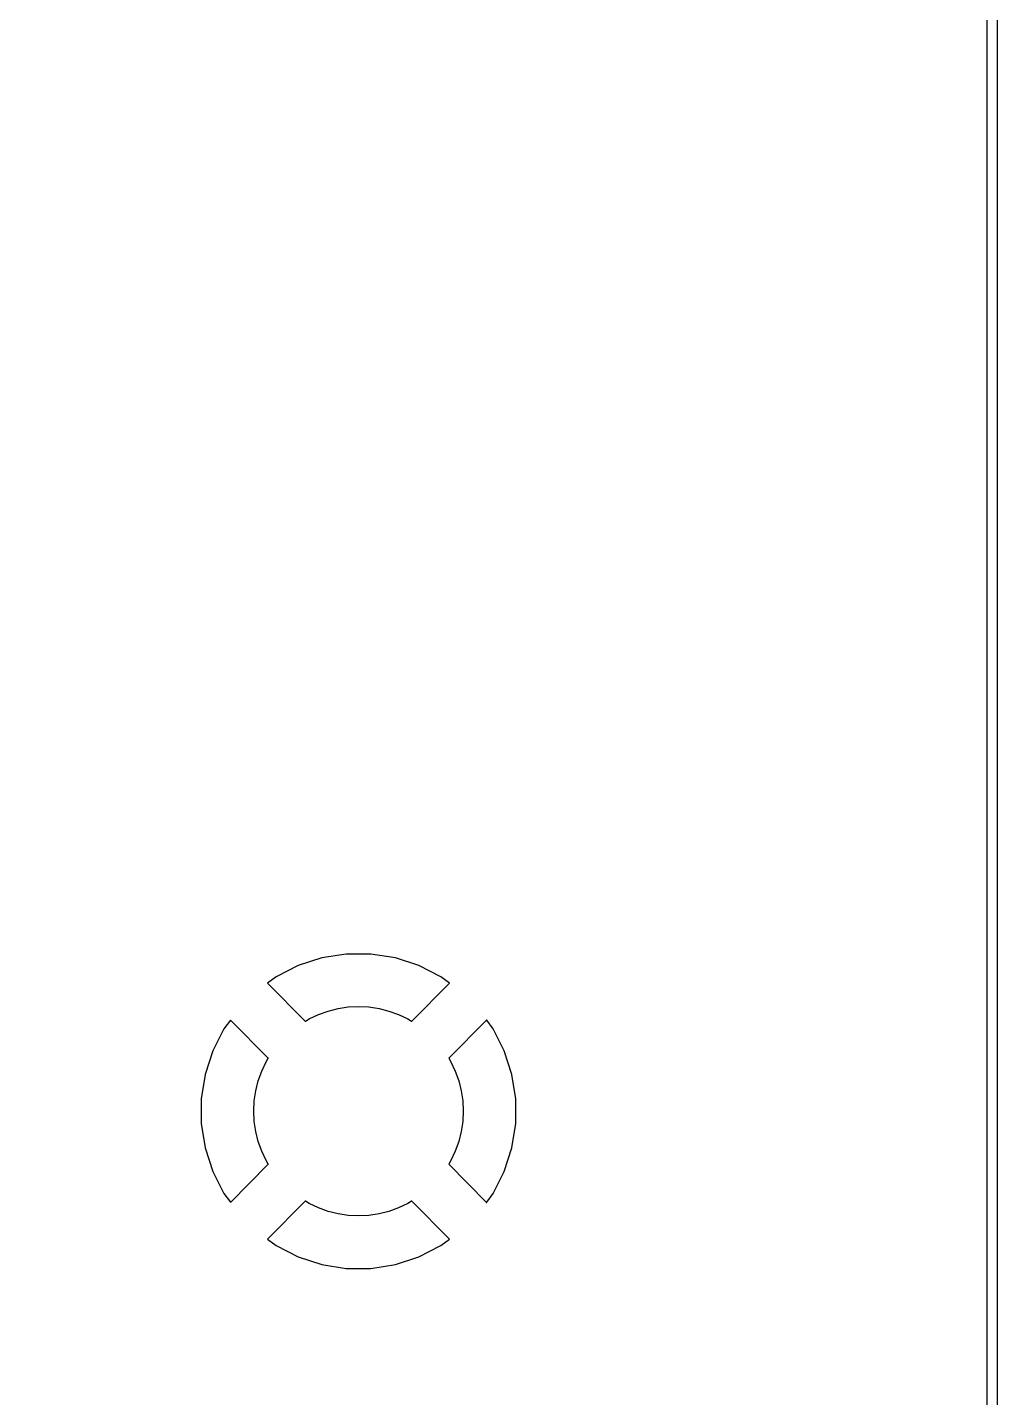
# Model space of a CAD drawing. Header units: metres. Extents: x 85.4 to 154.6, y -104.6 to -40.4.
# Drawn here: x 145.34 to 154.6, y -81.03 to -67.96 of the extents above; entities that cross this region are included whole.
import ezdxf

# ---------------------------------------------------------------- set-up
doc = ezdxf.new("R2010")
doc.units = ezdxf.units.M

msp = doc.modelspace()

# ---------------------------------------------------------------- linework, layer by layer
for points in [[(154.6, -104.599), (154.6, -40.401)], [(85.501, -40.625), (85.501, -104.375), (85.512, -104.427), (85.558, -104.479), (85.625, -104.499), (154.375, -104.499), (154.427, -104.488), (154.479, -104.442), (154.499, -104.375), (154.499, -40.625), (154.488, -40.573), (154.442, -40.521), (154.375, -40.501), (85.625, -40.501), (85.573, -40.512), (85.521, -40.558), (85.501, -40.625)], [(148.213, -77.344), (148.308, -77.32), (148.405, -77.305), (148.503, -77.301), (148.601, -77.305), (148.698, -77.32), (148.793, -77.344), (148.885, -77.377), (148.974, -77.419), (149.009, -77.44), (149.009, -77.44), (149.009, -77.44), (149.009, -77.44), (149.009, -77.44), (149.009, -77.44), (149.009, -77.44), (149.009, -77.44), (149.009, -77.44), (149.009, -77.44), (149.009, -77.44), (149.009, -77.44), (149.009, -77.44), (149.009, -77.44), (149.01, -77.44), (149.01, -77.44), (149.01, -77.44), (149.01, -77.44), (149.01, -77.44), (149.01, -77.44), (149.01, -77.44), (149.01, -77.44), (149.01, -77.44), (149.01, -77.44), (149.01, -77.44), (149.01, -77.44), (149.01, -77.44), (149.01, -77.44), (149.01, -77.44), (149.01, -77.44), (149.01, -77.44), (149.01, -77.44), (149.01, -77.44), (149.01, -77.44), (149.01, -77.44), (149.01, -77.44), (149.01, -77.44), (149.01, -77.44), (149.01, -77.44), (149.01, -77.44), (149.01, -77.44), (149.01, -77.44), (149.01, -77.44), (149.01, -77.44), (149.01, -77.44), (149.01, -77.44), (149.01, -77.44), (149.01, -77.44), (149.01, -77.44), (149.01, -77.44), (149.01, -77.44), (149.01, -77.44), (149.01, -77.44), (149.01, -77.44), (149.01, -77.44), (149.01, -77.44), (149.01, -77.44), (149.01, -77.44), (149.01, -77.44), (149.01, -77.44), (149.01, -77.44), (149.01, -77.44), (149.01, -77.44), (149.01, -77.44), (149.01, -77.44), (149.01, -77.44), (149.01, -77.44), (149.01, -77.44), (149.01, -77.44), (149.01, -77.44), (149.01, -77.44), (149.01, -77.44), (149.01, -77.44), (149.01, -77.44), (149.01, -77.44), (149.01, -77.44), (149.01, -77.44), (149.01, -77.44), (149.01, -77.44), (149.01, -77.44), (149.01, -77.44), (149.01, -77.44), (149.01, -77.44), (149.01, -77.44), (149.01, -77.44), (149.01, -77.44), (149.372, -77.078), (149.372, -77.078), (149.372, -77.078), (149.372, -77.078), (149.372, -77.078), (149.372, -77.078), (149.372, -77.078), (149.372, -77.078), (149.372, -77.078), (149.372, -77.078), (149.372, -77.078), (149.372, -77.078), (149.372, -77.078), (149.372, -77.078), (149.372, -77.078), (149.372, -77.078), (149.372, -77.078), (149.372, -77.078), (149.372, -77.078), (149.372, -77.078), (149.372, -77.078), (149.372, -77.078), (149.372, -77.078), (149.372, -77.078), (149.372, -77.078), (149.372, -77.078), (149.372, -77.078), (149.372, -77.078), (149.372, -77.078), (149.372, -77.078), (149.372, -77.077), (149.372, -77.077), (149.372, -77.077), (149.372, -77.077), (149.372, -77.077), (149.372, -77.077), (149.372, -77.077), (149.372, -77.077), (149.372, -77.077), (149.372, -77.077), (149.372, -77.077), (149.372, -77.077), (149.372, -77.077), (149.372, -77.077), (149.372, -77.077), (149.372, -77.077), (149.372, -77.077), (149.372, -77.077), (149.372, -77.077), (149.372, -77.077), (149.372, -77.077), (149.372, -77.077), (149.372, -77.077), (149.372, -77.077), (149.372, -77.077), (149.372, -77.077), (149.372, -77.077), (149.372, -77.077), (149.372, -77.077), (149.372, -77.077), (149.372, -77.077), (149.372, -77.077), (149.372, -77.077), (149.372, -77.077), (149.372, -77.077), (149.372, -77.077), (149.372, -77.077), (149.372, -77.077), (149.372, -77.077), (149.372, -77.077), (149.372, -77.077), (149.372, -77.077), (149.372, -77.077), (149.372, -77.077), (149.372, -77.077), (149.372, -77.077), (149.372, -77.077), (149.372, -77.077), (149.372, -77.077), (149.372, -77.077), (149.372, -77.077), (149.372, -77.077), (149.372, -77.077), (149.372, -77.077), (149.372, -77.077), (149.372, -77.077), (149.372, -77.077), (149.372, -77.077), (149.372, -77.077), (149.372, -77.077), (149.372, -77.077), (149.372, -77.077), (149.372, -77.077), (149.372, -77.077), (149.372, -77.077), (149.372, -77.077), (149.372, -77.077), (149.372, -77.077), (149.372, -77.077), (149.372, -77.077), (149.372, -77.077), (149.372, -77.077), (149.372, -77.077), (149.372, -77.077), (149.372, -77.077), (149.372, -77.077), (149.372, -77.077), (149.372, -77.077), (149.372, -77.077), (149.372, -77.077), (149.372, -77.077), (149.372, -77.077), (149.289, -77.017), (149.289, -77.017), (149.289, -77.017), (149.289, -77.017), (149.289, -77.017), (149.289, -77.017), (149.289, -77.017), (149.289, -77.017), (149.289, -77.017), (149.289, -77.017), (149.289, -77.017), (149.289, -77.017), (149.289, -77.017), (149.289, -77.017), (149.079, -76.909), (149.079, -76.909), (149.079, -76.909), (149.079, -76.909), (149.079, -76.909), (149.079, -76.909), (149.079, -76.909), (149.079, -76.909), (149.079, -76.909), (149.079, -76.909), (149.079, -76.909), (149.079, -76.909), (149.079, -76.909), (149.079, -76.909), (148.854, -76.836), (148.854, -76.836), (148.854, -76.836), (148.854, -76.836), (148.854, -76.836), (148.854, -76.836), (148.854, -76.836), (148.854, -76.836), (148.854, -76.836), (148.854, -76.836), (148.854, -76.836), (148.854, -76.836), (148.621, -76.8), (148.621, -76.8), (148.621, -76.8), (148.621, -76.8), (148.621, -76.8), (148.621, -76.8), (148.621, -76.8), (148.621, -76.8), (148.621, -76.8), (148.621, -76.8), (148.621, -76.8), (148.621, -76.8), (148.621, -76.8), (148.621, -76.8), (148.385, -76.8), (148.385, -76.8), (148.385, -76.8), (148.385, -76.8), (148.385, -76.8), (148.385, -76.8), (148.385, -76.8), (148.385, -76.8), (148.385, -76.8), (148.385, -76.8), (148.385, -76.8), (148.385, -76.8), (148.385, -76.8), (148.385, -76.8), (148.151, -76.836), (148.151, -76.836), (148.151, -76.836), (148.151, -76.836), (148.151, -76.836), (148.151, -76.836), (148.151, -76.836), (148.151, -76.836), (148.151, -76.836), (148.151, -76.836), (148.151, -76.836), (148.151, -76.836), (148.151, -76.836), (148.151, -76.836), (147.927, -76.909), (147.927, -76.909), (147.927, -76.909), (147.927, -76.909), (147.927, -76.909), (147.927, -76.909), (147.927, -76.909), (147.927, -76.909), (147.927, -76.909), (147.927, -76.909), (147.927, -76.909), (147.927, -76.909), (147.927, -76.909), (147.927, -76.909), (147.716, -77.017), (147.716, -77.017), (147.716, -77.017), (147.716, -77.017), (147.716, -77.017), (147.716, -77.017), (147.716, -77.017), (147.716, -77.017), (147.716, -77.017), (147.716, -77.017), (147.716, -77.017), (147.716, -77.017), (147.716, -77.017), (147.716, -77.017), (147.633, -77.077), (147.633, -77.077), (147.633, -77.077), (147.633, -77.077), (147.633, -77.077), (147.633, -77.077), (147.633, -77.077), (147.633, -77.077), (147.633, -77.077), (147.633, -77.077), (147.633, -77.077), (147.633, -77.077), (147.633, -77.077), (147.633, -77.077), (147.633, -77.077), (147.633, -77.077), (147.633, -77.077), (147.633, -77.077), (147.633, -77.077), (147.633, -77.077), (147.633, -77.077), (147.633, -77.077), (147.633, -77.077), (147.633, -77.077), (147.633, -77.077), (147.633, -77.077), (147.633, -77.077), (147.633, -77.077), (147.633, -77.077), (147.633, -77.077), (147.633, -77.077), (147.633, -77.077), (147.633, -77.077), (147.633, -77.077), (147.633, -77.077), (147.633, -77.077), (147.633, -77.077), (147.633, -77.077), (147.633, -77.077), (147.633, -77.077), (147.633, -77.077), (147.633, -77.077), (147.633, -77.077), (147.633, -77.077), (147.633, -77.077), (147.633, -77.077), (147.633, -77.077), (147.633, -77.077), (147.633, -77.077), (147.633, -77.077), (147.633, -77.077), (147.633, -77.077), (147.633, -77.077), (147.633, -77.077), (147.633, -77.077), (147.633, -77.077), (147.633, -77.077), (147.633, -77.077), (147.633, -77.077), (147.633, -77.077), (147.633, -77.077), (147.633, -77.077), (147.633, -77.077), (147.633, -77.077), (147.633, -77.077), (147.633, -77.077), (147.633, -77.077), (147.633, -77.077), (147.633, -77.077), (147.633, -77.077), (147.633, -77.077), (147.633, -77.077), (147.633, -77.077), (147.633, -77.077), (147.633, -77.077), (147.633, -77.077), (147.633, -77.077), (147.633, -77.077), (147.633, -77.077), (147.633, -77.077), (147.633, -77.078), (147.633, -77.078), (147.633, -77.078), (147.633, -77.078), (147.633, -77.078), (147.633, -77.078), (147.633, -77.078), (147.633, -77.078), (147.633, -77.078), (147.633, -77.078), (147.633, -77.078), (147.633, -77.078), (147.633, -77.078), (147.633, -77.078), (147.633, -77.078), (147.633, -77.078), (147.633, -77.078), (147.633, -77.078), (147.633, -77.078), (147.633, -77.078), (147.633, -77.078), (147.633, -77.078), (147.633, -77.078), (147.633, -77.078), (147.633, -77.078), (147.633, -77.078), (147.633, -77.078), (147.633, -77.078), (147.633, -77.078), (147.633, -77.078), (147.995, -77.44), (147.995, -77.44), (147.995, -77.44), (147.995, -77.44), (147.995, -77.44), (147.995, -77.44), (147.995, -77.44), (147.995, -77.44), (147.995, -77.44), (147.995, -77.44), (147.995, -77.44), (147.995, -77.44), (147.995, -77.44), (147.995, -77.44), (147.995, -77.44), (147.995, -77.44), (147.995, -77.44), (147.995, -77.44), (147.995, -77.44), (147.995, -77.44), (147.995, -77.44), (147.995, -77.44), (147.995, -77.44), (147.995, -77.44), (147.995, -77.44), (147.995, -77.44), (147.995, -77.44), (147.995, -77.44), (147.995, -77.44), (147.995, -77.44), (147.995, -77.44), (147.995, -77.44), (147.995, -77.44), (147.995, -77.44), (147.995, -77.44), (147.995, -77.44), (147.995, -77.44), (147.995, -77.44), (147.996, -77.44), (147.996, -77.44), (147.996, -77.44), (147.996, -77.44), (147.996, -77.44), (147.996, -77.44), (147.996, -77.44), (147.996, -77.44), (147.996, -77.44), (147.996, -77.44), (147.996, -77.44), (147.996, -77.44), (147.996, -77.44), (147.996, -77.44), (147.996, -77.44), (147.996, -77.44), (147.996, -77.44), (147.996, -77.44), (147.996, -77.44), (147.996, -77.44), (147.996, -77.44), (147.996, -77.44), (147.996, -77.44), (147.996, -77.44), (147.996, -77.44), (147.996, -77.44), (147.996, -77.44), (147.996, -77.44), (147.996, -77.44), (147.996, -77.44), (147.996, -77.44), (147.996, -77.44), (147.996, -77.44), (147.996, -77.44), (147.996, -77.44), (147.996, -77.44), (147.996, -77.44), (147.996, -77.44), (147.996, -77.44), (147.996, -77.44), (147.996, -77.44), (147.996, -77.44), (147.996, -77.44), (147.996, -77.44), (147.996, -77.44), (147.996, -77.44), (147.996, -77.44), (147.996, -77.44), (148.031, -77.419), (148.12, -77.377), (148.213, -77.344)], [(147.002, -78.182), (147.002, -78.182), (147.002, -78.182), (147.002, -78.182), (147.002, -78.182), (147.002, -78.182), (147.002, -78.182), (147.002, -78.182), (147.002, -78.182), (147.002, -78.182), (147.002, -78.182), (147.002, -78.182), (147.002, -78.182), (147.002, -78.418), (147.002, -78.418), (147.002, -78.418), (147.002, -78.418), (147.002, -78.418), (147.002, -78.418), (147.002, -78.418), (147.002, -78.418), (147.002, -78.418), (147.002, -78.418), (147.002, -78.418), (147.002, -78.418), (147.002, -78.418), (147.002, -78.418), (147.039, -78.651), (147.039, -78.651), (147.039, -78.651), (147.039, -78.651), (147.039, -78.651), (147.039, -78.651), (147.039, -78.651), (147.039, -78.651), (147.039, -78.651), (147.039, -78.651), (147.039, -78.651), (147.039, -78.651), (147.039, -78.651), (147.039, -78.651), (147.112, -78.876), (147.112, -78.876), (147.112, -78.876), (147.112, -78.876), (147.112, -78.876), (147.112, -78.876), (147.112, -78.876), (147.112, -78.876), (147.112, -78.876), (147.112, -78.876), (147.112, -78.876), (147.112, -78.876), (147.112, -78.876), (147.112, -78.876), (147.219, -79.086), (147.219, -79.086), (147.219, -79.086), (147.219, -79.086), (147.219, -79.086), (147.219, -79.086), (147.219, -79.086), (147.219, -79.086), (147.219, -79.086), (147.219, -79.086), (147.219, -79.086), (147.219, -79.086), (147.219, -79.086), (147.219, -79.086), (147.28, -79.169), (147.28, -79.169), (147.28, -79.169), (147.28, -79.169), (147.28, -79.169), (147.28, -79.169), (147.28, -79.169), (147.28, -79.169), (147.28, -79.169), (147.28, -79.17), (147.28, -79.17), (147.28, -79.17), (147.28, -79.17), (147.28, -79.17), (147.28, -79.17), (147.28, -79.17), (147.28, -79.17), (147.28, -79.17), (147.28, -79.17), (147.28, -79.17), (147.28, -79.17), (147.28, -79.17), (147.28, -79.17), (147.28, -79.17), (147.28, -79.17), (147.28, -79.17), (147.28, -79.17), (147.28, -79.17), (147.28, -79.17), (147.28, -79.17), (147.28, -79.17), (147.28, -79.17), (147.28, -79.17), (147.28, -79.17), (147.28, -79.17), (147.28, -79.17), (147.28, -79.17), (147.28, -79.17), (147.28, -79.17), (147.28, -79.17), (147.28, -79.17), (147.28, -79.17), (147.28, -79.17), (147.28, -79.17), (147.28, -79.17), (147.28, -79.17), (147.28, -79.17), (147.28, -79.17), (147.28, -79.17), (147.28, -79.17), (147.28, -79.17), (147.28, -79.17), (147.28, -79.17), (147.28, -79.17), (147.28, -79.17), (147.28, -79.17), (147.28, -79.17), (147.28, -79.17), (147.28, -79.17), (147.28, -79.17), (147.28, -79.17), (147.28, -79.17), (147.28, -79.17), (147.28, -79.17), (147.28, -79.17), (147.28, -79.17), (147.28, -79.17), (147.28, -79.17), (147.28, -79.17), (147.28, -79.17), (147.28, -79.17), (147.28, -79.17), (147.28, -79.17), (147.28, -79.17), (147.28, -79.17), (147.28, -79.17), (147.28, -79.17), (147.28, -79.17), (147.28, -79.17), (147.28, -79.17), (147.28, -79.17), (147.28, -79.17), (147.28, -79.17), (147.28, -79.17), (147.28, -79.17), (147.28, -79.17), (147.28, -79.17), (147.28, -79.17), (147.28, -79.17), (147.28, -79.17), (147.28, -79.17), (147.28, -79.17), (147.28, -79.17), (147.28, -79.17), (147.28, -79.17), (147.28, -79.17), (147.28, -79.17), (147.28, -79.17), (147.28, -79.17), (147.28, -79.17), (147.28, -79.17), (147.28, -79.17), (147.28, -79.17), (147.28, -79.17), (147.28, -79.17), (147.28, -79.17), (147.28, -79.17), (147.28, -79.17), (147.28, -79.17), (147.28, -79.17), (147.28, -79.17), (147.28, -79.17), (147.642, -78.807), (147.642, -78.807), (147.642, -78.807), (147.642, -78.807), (147.642, -78.807), (147.642, -78.807), (147.642, -78.807), (147.642, -78.807), (147.642, -78.807), (147.642, -78.807), (147.642, -78.807), (147.642, -78.807), (147.642, -78.807), (147.642, -78.807), (147.642, -78.807), (147.642, -78.807), (147.642, -78.807), (147.642, -78.807), (147.642, -78.807), (147.642, -78.807), (147.642, -78.807), (147.642, -78.807), (147.642, -78.807), (147.642, -78.807), (147.643, -78.807), (147.643, -78.807), (147.643, -78.807), (147.643, -78.807), (147.643, -78.807), (147.643, -78.807), (147.643, -78.807), (147.643, -78.807), (147.643, -78.807), (147.643, -78.807), (147.643, -78.807), (147.643, -78.807), (147.643, -78.807), (147.643, -78.807), (147.643, -78.807), (147.643, -78.807), (147.643, -78.807), (147.643, -78.807), (147.643, -78.807), (147.643, -78.807), (147.643, -78.807), (147.643, -78.807), (147.643, -78.807), (147.643, -78.807), (147.643, -78.807), (147.643, -78.807), (147.643, -78.807), (147.643, -78.807), (147.643, -78.807), (147.643, -78.807), (147.643, -78.807), (147.643, -78.807), (147.643, -78.807), (147.643, -78.807), (147.643, -78.807), (147.643, -78.807), (147.643, -78.807), (147.643, -78.807), (147.643, -78.807), (147.643, -78.807), (147.643, -78.807), (147.643, -78.807), (147.643, -78.807), (147.643, -78.807), (147.643, -78.807), (147.643, -78.807), (147.643, -78.807), (147.643, -78.807), (147.643, -78.807), (147.643, -78.807), (147.643, -78.807), (147.643, -78.807), (147.643, -78.807), (147.642, -78.807), (147.642, -78.807), (147.642, -78.807), (147.642, -78.807), (147.642, -78.807), (147.642, -78.807), (147.642, -78.807), (147.642, -78.807), (147.642, -78.807), (147.621, -78.771), (147.579, -78.682), (147.546, -78.59), (147.522, -78.495), (147.508, -78.398), (147.503, -78.3), (147.508, -78.202), (147.522, -78.105), (147.546, -78.01), (147.579, -77.918), (147.621, -77.829), (147.642, -77.793), (147.642, -77.793), (147.642, -77.793), (147.642, -77.793), (147.642, -77.793), (147.642, -77.793), (147.642, -77.793), (147.642, -77.793), (147.642, -77.793), (147.643, -77.793), (147.643, -77.793), (147.643, -77.793), (147.643, -77.793), (147.643, -77.793), (147.643, -77.793), (147.643, -77.793), (147.643, -77.793), (147.643, -77.793), (147.643, -77.793), (147.643, -77.793), (147.643, -77.793), (147.643, -77.793), (147.643, -77.793), (147.643, -77.793), (147.643, -77.793), (147.643, -77.793), (147.643, -77.793), (147.643, -77.793), (147.643, -77.793), (147.643, -77.793), (147.643, -77.793), (147.643, -77.793), (147.643, -77.793), (147.643, -77.793), (147.643, -77.793), (147.643, -77.793), (147.643, -77.793), (147.643, -77.793), (147.643, -77.793), (147.643, -77.793), (147.643, -77.793), (147.643, -77.793), (147.643, -77.793), (147.643, -77.793), (147.643, -77.793), (147.643, -77.793), (147.643, -77.793), (147.643, -77.793), (147.643, -77.793), (147.643, -77.793), (147.643, -77.793), (147.643, -77.793), (147.643, -77.793), (147.643, -77.793), (147.643, -77.793), (147.643, -77.793), (147.643, -77.793), (147.643, -77.793), (147.643, -77.793), (147.643, -77.793), (147.643, -77.793), (147.643, -77.793), (147.642, -77.793), (147.642, -77.793), (147.642, -77.793), (147.642, -77.793), (147.642, -77.793), (147.642, -77.793), (147.642, -77.793), (147.642, -77.793), (147.642, -77.793), (147.642, -77.793), (147.642, -77.793), (147.642, -77.793), (147.642, -77.793), (147.642, -77.793), (147.642, -77.793), (147.642, -77.793), (147.642, -77.793), (147.642, -77.793), (147.642, -77.793), (147.642, -77.793), (147.642, -77.793), (147.642, -77.793), (147.642, -77.793), (147.642, -77.793), (147.28, -77.431), (147.28, -77.431), (147.28, -77.431), (147.28, -77.431), (147.28, -77.431), (147.28, -77.431), (147.28, -77.431), (147.28, -77.431), (147.28, -77.431), (147.28, -77.43), (147.28, -77.43), (147.28, -77.43), (147.28, -77.43), (147.28, -77.43), (147.28, -77.43), (147.28, -77.43), (147.28, -77.43), (147.28, -77.43), (147.28, -77.43), (147.28, -77.43), (147.28, -77.43), (147.28, -77.43), (147.28, -77.43), (147.28, -77.43), (147.28, -77.43), (147.28, -77.43), (147.28, -77.43), (147.28, -77.43), (147.28, -77.43), (147.28, -77.43), (147.28, -77.43), (147.28, -77.43), (147.28, -77.43), (147.28, -77.43), (147.28, -77.43), (147.28, -77.43), (147.28, -77.43), (147.28, -77.43), (147.28, -77.43), (147.28, -77.43), (147.28, -77.43), (147.28, -77.43), (147.28, -77.43), (147.28, -77.43), (147.28, -77.43), (147.28, -77.43), (147.28, -77.43), (147.28, -77.43), (147.28, -77.43), (147.28, -77.43), (147.28, -77.43), (147.28, -77.43), (147.28, -77.43), (147.28, -77.43), (147.28, -77.43), (147.28, -77.43), (147.28, -77.43), (147.28, -77.43), (147.28, -77.43), (147.28, -77.43), (147.28, -77.43), (147.28, -77.43), (147.28, -77.43), (147.28, -77.43), (147.28, -77.43), (147.28, -77.43), (147.28, -77.43), (147.28, -77.43), (147.28, -77.43), (147.28, -77.43), (147.28, -77.43), (147.28, -77.43), (147.28, -77.43), (147.28, -77.43), (147.28, -77.43), (147.28, -77.43), (147.28, -77.43), (147.28, -77.43), (147.28, -77.43), (147.28, -77.43), (147.28, -77.43), (147.28, -77.43), (147.28, -77.43), (147.28, -77.43), (147.28, -77.43), (147.28, -77.43), (147.28, -77.43), (147.28, -77.43), (147.28, -77.43), (147.28, -77.43), (147.28, -77.43), (147.28, -77.43), (147.28, -77.431), (147.28, -77.431), (147.28, -77.431), (147.28, -77.431), (147.28, -77.431), (147.28, -77.431), (147.28, -77.431), (147.28, -77.431), (147.28, -77.431), (147.28, -77.431), (147.28, -77.431), (147.28, -77.431), (147.28, -77.431), (147.28, -77.431), (147.28, -77.431), (147.28, -77.431), (147.28, -77.431), (147.28, -77.431), (147.219, -77.514), (147.219, -77.514), (147.219, -77.514), (147.219, -77.514), (147.219, -77.514), (147.219, -77.514), (147.219, -77.514), (147.219, -77.514), (147.219, -77.514), (147.219, -77.514), (147.219, -77.514), (147.219, -77.514), (147.219, -77.514), (147.219, -77.514), (147.112, -77.724), (147.112, -77.724), (147.112, -77.724), (147.112, -77.724), (147.112, -77.724), (147.112, -77.724), (147.112, -77.724), (147.112, -77.724), (147.112, -77.724), (147.112, -77.724), (147.112, -77.724), (147.112, -77.724), (147.112, -77.724), (147.112, -77.724), (147.039, -77.949), (147.039, -77.949), (147.039, -77.949), (147.039, -77.949), (147.039, -77.949), (147.039, -77.949), (147.039, -77.949), (147.039, -77.949), (147.039, -77.949), (147.039, -77.949), (147.039, -77.949), (147.039, -77.949), (147.039, -77.949), (147.039, -77.949), (147.002, -78.182), (147.002, -78.182)], [(149.363, -78.807), (149.363, -78.807), (149.363, -78.807), (149.363, -78.807), (149.363, -78.807), (149.363, -78.807), (149.363, -78.807), (149.363, -78.807), (149.363, -78.807), (149.363, -78.807), (149.363, -78.807), (149.363, -78.807), (149.363, -78.807), (149.363, -78.807), (149.363, -78.807), (149.363, -78.807), (149.363, -78.807), (149.363, -78.807), (149.363, -78.807), (149.363, -78.807), (149.363, -78.807), (149.363, -78.807), (149.363, -78.807), (149.363, -78.807), (149.363, -78.807), (149.363, -78.807), (149.363, -78.807), (149.363, -78.807), (149.363, -78.807), (149.363, -78.807), (149.363, -78.807), (149.363, -78.807), (149.363, -78.807), (149.363, -78.807), (149.363, -78.807), (149.363, -78.807), (149.363, -78.807), (149.363, -78.807), (149.363, -78.807), (149.363, -78.807), (149.363, -78.807), (149.363, -78.807), (149.363, -78.807), (149.363, -78.807), (149.363, -78.807), (149.363, -78.807), (149.363, -78.807), (149.363, -78.807), (149.363, -78.807), (149.363, -78.807), (149.363, -78.807), (149.363, -78.807), (149.363, -78.807), (149.363, -78.807), (149.363, -78.807), (149.363, -78.807), (149.363, -78.807), (149.363, -78.807), (149.363, -78.807), (149.363, -78.807), (149.363, -78.807), (149.363, -78.807), (149.363, -78.807), (149.363, -78.807), (149.363, -78.807), (149.363, -78.807), (149.363, -78.807), (149.363, -78.807), (149.363, -78.807), (149.363, -78.807), (149.363, -78.807), (149.363, -78.807), (149.363, -78.807), (149.363, -78.807), (149.363, -78.807), (149.363, -78.807), (149.363, -78.807), (149.363, -78.807), (149.363, -78.807), (149.363, -78.807), (149.363, -78.807), (149.363, -78.807), (149.363, -78.807), (149.363, -78.807), (149.363, -78.807), (149.725, -79.17), (149.725, -79.17), (149.725, -79.17), (149.725, -79.17), (149.725, -79.17), (149.725, -79.17), (149.725, -79.17), (149.725, -79.17), (149.725, -79.17), (149.725, -79.17), (149.725, -79.17), (149.725, -79.17), (149.725, -79.17), (149.725, -79.17), (149.725, -79.17), (149.725, -79.17), (149.725, -79.17), (149.725, -79.17), (149.725, -79.17), (149.725, -79.17), (149.725, -79.17), (149.725, -79.17), (149.725, -79.17), (149.725, -79.17), (149.725, -79.17), (149.725, -79.17), (149.725, -79.17), (149.725, -79.17), (149.725, -79.17), (149.725, -79.17), (149.725, -79.17), (149.725, -79.17), (149.725, -79.17), (149.725, -79.17), (149.725, -79.17), (149.725, -79.17), (149.725, -79.17), (149.725, -79.17), (149.725, -79.17), (149.725, -79.17), (149.725, -79.17), (149.725, -79.17), (149.725, -79.17), (149.725, -79.17), (149.725, -79.17), (149.725, -79.17), (149.725, -79.17), (149.725, -79.17), (149.725, -79.17), (149.725, -79.17), (149.725, -79.17), (149.725, -79.17), (149.725, -79.17), (149.725, -79.17), (149.725, -79.17), (149.725, -79.17), (149.725, -79.17), (149.725, -79.17), (149.725, -79.17), (149.725, -79.17), (149.725, -79.17), (149.725, -79.17), (149.725, -79.17), (149.725, -79.17), (149.725, -79.17), (149.725, -79.17), (149.725, -79.17), (149.725, -79.17), (149.725, -79.17), (149.725, -79.17), (149.725, -79.17), (149.725, -79.17), (149.726, -79.17), (149.726, -79.17), (149.726, -79.17), (149.726, -79.17), (149.726, -79.17), (149.726, -79.17), (149.726, -79.17), (149.726, -79.17), (149.726, -79.17), (149.726, -79.17), (149.726, -79.17), (149.726, -79.17), (149.726, -79.17), (149.726, -79.17), (149.726, -79.17), (149.726, -79.17), (149.726, -79.17), (149.726, -79.17), (149.726, -79.17), (149.726, -79.17), (149.726, -79.17), (149.726, -79.17), (149.726, -79.17), (149.726, -79.17), (149.726, -79.17), (149.726, -79.17), (149.726, -79.169), (149.726, -79.169), (149.726, -79.169), (149.726, -79.169), (149.726, -79.169), (149.726, -79.169), (149.726, -79.169), (149.726, -79.169), (149.726, -79.169), (149.726, -79.169), (149.726, -79.169), (149.726, -79.169), (149.726, -79.169), (149.786, -79.086), (149.786, -79.086), (149.786, -79.086), (149.786, -79.086), (149.786, -79.086), (149.786, -79.086), (149.786, -79.086), (149.786, -79.086), (149.786, -79.086), (149.786, -79.086), (149.786, -79.086), (149.786, -79.086), (149.786, -79.086), (149.786, -79.086), (149.786, -79.086), (149.893, -78.876), (149.893, -78.876), (149.893, -78.876), (149.893, -78.876), (149.893, -78.876), (149.893, -78.876), (149.893, -78.876), (149.893, -78.876), (149.893, -78.876), (149.893, -78.876), (149.893, -78.876), (149.893, -78.876), (149.893, -78.876), (149.893, -78.876), (149.966, -78.651), (149.966, -78.651), (149.966, -78.651), (149.966, -78.651), (149.966, -78.651), (149.966, -78.651), (149.966, -78.651), (149.966, -78.651), (149.966, -78.651), (149.966, -78.651), (149.966, -78.651), (149.966, -78.651), (149.966, -78.651), (149.966, -78.651), (150.003, -78.418), (150.003, -78.418), (150.003, -78.418), (150.003, -78.418), (150.003, -78.418), (150.003, -78.418), (150.003, -78.418), (150.003, -78.418), (150.003, -78.418), (150.003, -78.418), (150.003, -78.418), (150.003, -78.418), (150.003, -78.418), (150.003, -78.418), (150.003, -78.182), (150.003, -78.182), (150.003, -78.182), (150.003, -78.182), (150.003, -78.182), (150.003, -78.182), (150.003, -78.182), (150.003, -78.182), (150.003, -78.182), (150.003, -78.182), (150.003, -78.182), (150.003, -78.182), (150.003, -78.182), (150.003, -78.182), (149.966, -77.949), (149.966, -77.949), (149.966, -77.949), (149.966, -77.949), (149.966, -77.949), (149.966, -77.949), (149.966, -77.949), (149.966, -77.949), (149.966, -77.949), (149.966, -77.949), (149.966, -77.949), (149.966, -77.949), (149.966, -77.949), (149.966, -77.949), (149.893, -77.724), (149.893, -77.724), (149.893, -77.724), (149.893, -77.724), (149.893, -77.724), (149.893, -77.724), (149.893, -77.724), (149.893, -77.724), (149.893, -77.724), (149.893, -77.724), (149.893, -77.724), (149.893, -77.724), (149.893, -77.724), (149.893, -77.724), (149.786, -77.514), (149.786, -77.514), (149.786, -77.514), (149.786, -77.514), (149.786, -77.514), (149.786, -77.514), (149.786, -77.514), (149.786, -77.514), (149.786, -77.514), (149.786, -77.514), (149.786, -77.514), (149.786, -77.514), (149.786, -77.514), (149.786, -77.514), (149.726, -77.431), (149.726, -77.431), (149.726, -77.431), (149.726, -77.431), (149.726, -77.431), (149.726, -77.431), (149.726, -77.431), (149.726, -77.431), (149.726, -77.431), (149.726, -77.431), (149.726, -77.431), (149.726, -77.431), (149.726, -77.431), (149.726, -77.431), (149.726, -77.431), (149.726, -77.431), (149.726, -77.431), (149.726, -77.431), (149.726, -77.431), (149.726, -77.43), (149.726, -77.43), (149.726, -77.43), (149.726, -77.43), (149.726, -77.43), (149.726, -77.43), (149.726, -77.43), (149.726, -77.43), (149.726, -77.43), (149.726, -77.43), (149.726, -77.43), (149.726, -77.43), (149.726, -77.43), (149.726, -77.43), (149.726, -77.43), (149.726, -77.43), (149.726, -77.43), (149.725, -77.43), (149.725, -77.43), (149.725, -77.43), (149.725, -77.43), (149.725, -77.43), (149.725, -77.43), (149.725, -77.43), (149.725, -77.43), (149.725, -77.43), (149.725, -77.43), (149.725, -77.43), (149.725, -77.43), (149.725, -77.43), (149.725, -77.43), (149.725, -77.43), (149.725, -77.43), (149.725, -77.43), (149.725, -77.43), (149.725, -77.43), (149.725, -77.43), (149.725, -77.43), (149.725, -77.43), (149.725, -77.43), (149.725, -77.43), (149.725, -77.43), (149.725, -77.43), (149.725, -77.43), (149.725, -77.43), (149.725, -77.43), (149.725, -77.43), (149.725, -77.43), (149.725, -77.43), (149.725, -77.43), (149.725, -77.43), (149.725, -77.43), (149.725, -77.43), (149.725, -77.43), (149.725, -77.43), (149.725, -77.43), (149.725, -77.43), (149.725, -77.43), (149.725, -77.43), (149.725, -77.43), (149.725, -77.43), (149.725, -77.43), (149.725, -77.43), (149.725, -77.43), (149.725, -77.43), (149.725, -77.43), (149.725, -77.43), (149.725, -77.43), (149.725, -77.43), (149.725, -77.43), (149.725, -77.43), (149.725, -77.43), (149.725, -77.43), (149.725, -77.43), (149.725, -77.43), (149.725, -77.43), (149.725, -77.43), (149.725, -77.43), (149.725, -77.43), (149.725, -77.43), (149.725, -77.431), (149.725, -77.431), (149.725, -77.431), (149.725, -77.431), (149.725, -77.431), (149.725, -77.431), (149.725, -77.431), (149.725, -77.431), (149.725, -77.431), (149.363, -77.793), (149.363, -77.793), (149.363, -77.793), (149.363, -77.793), (149.363, -77.793), (149.363, -77.793), (149.363, -77.793), (149.363, -77.793), (149.363, -77.793), (149.363, -77.793), (149.363, -77.793), (149.363, -77.793), (149.363, -77.793), (149.363, -77.793), (149.363, -77.793), (149.363, -77.793), (149.363, -77.793), (149.363, -77.793), (149.363, -77.793), (149.363, -77.793), (149.363, -77.793), (149.363, -77.793), (149.363, -77.793), (149.363, -77.793), (149.363, -77.793), (149.363, -77.793), (149.363, -77.793), (149.363, -77.793), (149.363, -77.793), (149.363, -77.793), (149.363, -77.793), (149.363, -77.793), (149.363, -77.793), (149.363, -77.793), (149.363, -77.793), (149.363, -77.793), (149.363, -77.793), (149.363, -77.793), (149.363, -77.793), (149.363, -77.793), (149.363, -77.793), (149.363, -77.793), (149.363, -77.793), (149.363, -77.793), (149.363, -77.793), (149.363, -77.793), (149.363, -77.793), (149.363, -77.793), (149.363, -77.793), (149.363, -77.793), (149.363, -77.793), (149.363, -77.793), (149.363, -77.793), (149.363, -77.793), (149.363, -77.793), (149.363, -77.793), (149.363, -77.793), (149.363, -77.793), (149.363, -77.793), (149.363, -77.793), (149.363, -77.793), (149.363, -77.793), (149.363, -77.793), (149.363, -77.793), (149.363, -77.793), (149.363, -77.793), (149.363, -77.793), (149.363, -77.793), (149.363, -77.793), (149.363, -77.793), (149.363, -77.793), (149.363, -77.793), (149.363, -77.793), (149.363, -77.793), (149.363, -77.793), (149.363, -77.793), (149.363, -77.793), (149.363, -77.793), (149.363, -77.793), (149.363, -77.793), (149.363, -77.793), (149.363, -77.793), (149.363, -77.793), (149.363, -77.793), (149.363, -77.793), (149.363, -77.793), (149.384, -77.829), (149.426, -77.918), (149.459, -78.01), (149.483, -78.105), (149.497, -78.202), (149.502, -78.3), (149.497, -78.398), (149.483, -78.495), (149.459, -78.59), (149.426, -78.682), (149.384, -78.771), (149.363, -78.807), (149.363, -78.807)], [(147.996, -79.16), (147.996, -79.16), (147.996, -79.16), (147.996, -79.16), (147.996, -79.16), (147.996, -79.16), (147.996, -79.16), (147.996, -79.16), (147.996, -79.16), (147.996, -79.16), (147.996, -79.16), (147.996, -79.16), (147.996, -79.16), (147.996, -79.16), (147.996, -79.16), (147.996, -79.16), (147.996, -79.16), (147.996, -79.16), (147.996, -79.16), (147.996, -79.16), (147.996, -79.16), (147.996, -79.16), (147.996, -79.16), (147.996, -79.16), (147.996, -79.16), (147.996, -79.16), (147.996, -79.16), (147.996, -79.16), (147.996, -79.16), (147.996, -79.16), (147.996, -79.16), (147.996, -79.16), (147.996, -79.16), (147.996, -79.16), (147.996, -79.16), (147.996, -79.16), (147.996, -79.16), (147.996, -79.16), (147.996, -79.16), (147.996, -79.16), (147.996, -79.16), (147.996, -79.16), (147.996, -79.16), (147.996, -79.16), (147.996, -79.16), (147.996, -79.16), (147.996, -79.16), (147.995, -79.16), (147.995, -79.16), (147.995, -79.16), (147.995, -79.16), (147.995, -79.16), (147.995, -79.16), (147.995, -79.16), (147.995, -79.16), (147.995, -79.16), (147.995, -79.16), (147.995, -79.16), (147.995, -79.16), (147.995, -79.16), (147.995, -79.16), (147.995, -79.16), (147.995, -79.16), (147.995, -79.16), (147.995, -79.16), (147.995, -79.16), (147.995, -79.16), (147.995, -79.16), (147.995, -79.16), (147.995, -79.16), (147.995, -79.16), (147.995, -79.16), (147.995, -79.16), (147.995, -79.16), (147.995, -79.16), (147.995, -79.16), (147.995, -79.16), (147.995, -79.16), (147.995, -79.16), (147.995, -79.16), (147.995, -79.16), (147.995, -79.16), (147.995, -79.16), (147.995, -79.16), (147.995, -79.16), (147.633, -79.522), (147.633, -79.522), (147.633, -79.522), (147.633, -79.522), (147.633, -79.522), (147.633, -79.522), (147.633, -79.522), (147.633, -79.522), (147.633, -79.522), (147.633, -79.522), (147.633, -79.522), (147.633, -79.522), (147.633, -79.522), (147.633, -79.522), (147.633, -79.522), (147.633, -79.522), (147.633, -79.522), (147.633, -79.522), (147.633, -79.522), (147.633, -79.522), (147.633, -79.522), (147.633, -79.522), (147.633, -79.522), (147.633, -79.522), (147.633, -79.522), (147.633, -79.522), (147.633, -79.522), (147.633, -79.522), (147.633, -79.522), (147.633, -79.522), (147.633, -79.523), (147.633, -79.523), (147.633, -79.523), (147.633, -79.523), (147.633, -79.523), (147.633, -79.523), (147.633, -79.523), (147.633, -79.523), (147.633, -79.523), (147.633, -79.523), (147.633, -79.523), (147.633, -79.523), (147.633, -79.523), (147.633, -79.523), (147.633, -79.523), (147.633, -79.523), (147.633, -79.523), (147.633, -79.523), (147.633, -79.523), (147.633, -79.523), (147.633, -79.523), (147.633, -79.523), (147.633, -79.523), (147.633, -79.523), (147.633, -79.523), (147.633, -79.523), (147.633, -79.523), (147.633, -79.523), (147.633, -79.523), (147.633, -79.523), (147.633, -79.523), (147.633, -79.523), (147.633, -79.523), (147.633, -79.523), (147.633, -79.523), (147.633, -79.523), (147.633, -79.523), (147.633, -79.523), (147.633, -79.523), (147.633, -79.523), (147.633, -79.523), (147.633, -79.523), (147.633, -79.523), (147.633, -79.523), (147.633, -79.523), (147.633, -79.523), (147.633, -79.523), (147.633, -79.523), (147.633, -79.523), (147.633, -79.523), (147.633, -79.523), (147.633, -79.523), (147.633, -79.523), (147.633, -79.523), (147.633, -79.523), (147.633, -79.523), (147.633, -79.523), (147.633, -79.523), (147.633, -79.523), (147.633, -79.523), (147.633, -79.523), (147.633, -79.523), (147.633, -79.523), (147.633, -79.523), (147.633, -79.523), (147.633, -79.523), (147.633, -79.523), (147.633, -79.523), (147.633, -79.523), (147.633, -79.523), (147.633, -79.523), (147.633, -79.523), (147.633, -79.523), (147.633, -79.523), (147.633, -79.523), (147.633, -79.523), (147.633, -79.523), (147.633, -79.523), (147.633, -79.523), (147.633, -79.523), (147.716, -79.583), (147.716, -79.583), (147.716, -79.583), (147.716, -79.583), (147.716, -79.583), (147.716, -79.583), (147.716, -79.583), (147.716, -79.583), (147.716, -79.583), (147.716, -79.583), (147.716, -79.583), (147.716, -79.583), (147.716, -79.583), (147.716, -79.583), (147.927, -79.691), (147.927, -79.691), (147.927, -79.691), (147.927, -79.691), (147.927, -79.691), (147.927, -79.691), (147.927, -79.691), (147.927, -79.691), (147.927, -79.691), (147.927, -79.691), (147.927, -79.691), (147.927, -79.691), (147.927, -79.691), (147.927, -79.691), (148.151, -79.764), (148.151, -79.764), (148.151, -79.764), (148.151, -79.764), (148.151, -79.764), (148.151, -79.764), (148.151, -79.764), (148.151, -79.764), (148.151, -79.764), (148.151, -79.764), (148.151, -79.764), (148.151, -79.764), (148.385, -79.801), (148.385, -79.801), (148.385, -79.801), (148.385, -79.801), (148.385, -79.801), (148.385, -79.801), (148.385, -79.801), (148.385, -79.801), (148.385, -79.801), (148.385, -79.801), (148.385, -79.801), (148.385, -79.801), (148.385, -79.801), (148.385, -79.801), (148.621, -79.801), (148.621, -79.801), (148.621, -79.801), (148.621, -79.801), (148.621, -79.801), (148.621, -79.801), (148.621, -79.801), (148.621, -79.801), (148.621, -79.801), (148.621, -79.801), (148.621, -79.801), (148.621, -79.801), (148.621, -79.801), (148.621, -79.801), (148.854, -79.764), (148.854, -79.764), (148.854, -79.764), (148.854, -79.764), (148.854, -79.764), (148.854, -79.764), (148.854, -79.764), (148.854, -79.764), (148.854, -79.764), (148.854, -79.764), (148.854, -79.764), (148.854, -79.764), (148.854, -79.764), (148.854, -79.764), (149.079, -79.691), (149.079, -79.691), (149.079, -79.691), (149.079, -79.691), (149.079, -79.691), (149.079, -79.691), (149.079, -79.691), (149.079, -79.691), (149.079, -79.691), (149.079, -79.691), (149.079, -79.691), (149.079, -79.691), (149.079, -79.691), (149.079, -79.691), (149.289, -79.583), (149.289, -79.583), (149.289, -79.583), (149.289, -79.583), (149.289, -79.583), (149.289, -79.583), (149.289, -79.583), (149.289, -79.583), (149.289, -79.583), (149.289, -79.583), (149.289, -79.583), (149.289, -79.583), (149.289, -79.583), (149.289, -79.583), (149.289, -79.583), (149.372, -79.523), (149.372, -79.523), (149.372, -79.523), (149.372, -79.523), (149.372, -79.523), (149.372, -79.523), (149.372, -79.523), (149.372, -79.523), (149.372, -79.523), (149.372, -79.523), (149.372, -79.523), (149.372, -79.523), (149.372, -79.523), (149.372, -79.523), (149.372, -79.523), (149.372, -79.523), (149.372, -79.523), (149.372, -79.523), (149.372, -79.523), (149.372, -79.523), (149.372, -79.523), (149.372, -79.523), (149.372, -79.523), (149.372, -79.523), (149.372, -79.523), (149.372, -79.523), (149.372, -79.523), (149.372, -79.523), (149.372, -79.523), (149.372, -79.523), (149.372, -79.523), (149.372, -79.523), (149.372, -79.523), (149.372, -79.523), (149.372, -79.523), (149.372, -79.523), (149.372, -79.523), (149.372, -79.523), (149.372, -79.523), (149.372, -79.523), (149.372, -79.523), (149.372, -79.523), (149.372, -79.523), (149.372, -79.523), (149.372, -79.523), (149.372, -79.523), (149.372, -79.523), (149.372, -79.523), (149.372, -79.523), (149.372, -79.523), (149.372, -79.523), (149.372, -79.523), (149.372, -79.523), (149.372, -79.523), (149.372, -79.523), (149.372, -79.523), (149.372, -79.523), (149.372, -79.523), (149.372, -79.523), (149.372, -79.523), (149.372, -79.523), (149.372, -79.523), (149.372, -79.523), (149.372, -79.523), (149.372, -79.523), (149.372, -79.523), (149.372, -79.523), (149.372, -79.523), (149.372, -79.523), (149.372, -79.523), (149.372, -79.523), (149.372, -79.523), (149.372, -79.523), (149.372, -79.523), (149.372, -79.523), (149.372, -79.523), (149.372, -79.523), (149.372, -79.523), (149.372, -79.523), (149.372, -79.522), (149.372, -79.522), (149.372, -79.522), (149.372, -79.522), (149.372, -79.522), (149.372, -79.522), (149.372, -79.522), (149.372, -79.522), (149.372, -79.522), (149.372, -79.522), (149.372, -79.522), (149.372, -79.522), (149.372, -79.522), (149.372, -79.522), (149.372, -79.522), (149.372, -79.522), (149.372, -79.522), (149.372, -79.522), (149.372, -79.522), (149.372, -79.522), (149.372, -79.522), (149.372, -79.522), (149.372, -79.522), (149.372, -79.522), (149.372, -79.522), (149.372, -79.522), (149.372, -79.522), (149.372, -79.522), (149.372, -79.522), (149.01, -79.16), (149.01, -79.16), (149.01, -79.16), (149.01, -79.16), (149.01, -79.16), (149.01, -79.16), (149.01, -79.16), (149.01, -79.16), (149.01, -79.16), (149.01, -79.16), (149.01, -79.16), (149.01, -79.16), (149.01, -79.16), (149.01, -79.16), (149.01, -79.16), (149.01, -79.16), (149.01, -79.16), (149.01, -79.16), (149.01, -79.16), (149.01, -79.16), (149.01, -79.16), (149.01, -79.16), (149.01, -79.16), (149.01, -79.16), (149.01, -79.16), (149.01, -79.16), (149.01, -79.16), (149.01, -79.16), (149.01, -79.16), (149.01, -79.16), (149.01, -79.16), (149.01, -79.16), (149.01, -79.16), (149.01, -79.16), (149.01, -79.16), (149.01, -79.16), (149.01, -79.16), (149.01, -79.16), (149.01, -79.16), (149.01, -79.16), (149.01, -79.16), (149.01, -79.16), (149.01, -79.16), (149.01, -79.16), (149.01, -79.16), (149.01, -79.16), (149.01, -79.16), (149.01, -79.16), (149.01, -79.16), (149.01, -79.16), (149.01, -79.16), (149.01, -79.16), (149.01, -79.16), (149.01, -79.16), (149.01, -79.16), (149.01, -79.16), (149.01, -79.16), (149.01, -79.16), (149.01, -79.16), (149.01, -79.16), (149.01, -79.16), (149.01, -79.16), (149.01, -79.16), (149.01, -79.16), (149.01, -79.16), (149.01, -79.16), (149.01, -79.16), (149.01, -79.16), (149.01, -79.16), (149.01, -79.16), (149.01, -79.16), (149.01, -79.16), (149.009, -79.16), (149.009, -79.16), (149.009, -79.16), (149.009, -79.16), (149.009, -79.16), (149.009, -79.16), (149.009, -79.16), (149.009, -79.16), (149.009, -79.16), (149.009, -79.16), (149.009, -79.16), (149.009, -79.16), (149.009, -79.16), (149.009, -79.16), (148.974, -79.181), (148.885, -79.223), (148.793, -79.256), (148.698, -79.28), (148.601, -79.295), (148.503, -79.299), (148.405, -79.295), (148.308, -79.28), (148.213, -79.256), (148.12, -79.223), (148.031, -79.181), (147.996, -79.16), (147.996, -79.16)]]:
    msp.add_lwpolyline(points)

doc.saveas('drawing.dxf')
